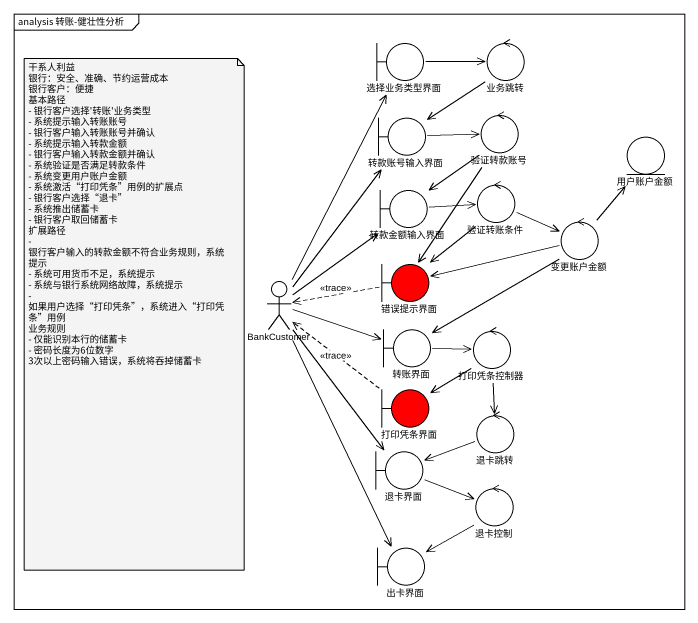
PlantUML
@startuml
mainframe analysis 转账-健壮性分析
boundary 选择业务类型界面
control 业务跳转
boundary 转款账号输入界面
control 验证转款账号
entity 用户账户金额
boundary 转款金额输入界面
control 验证转账条件
control 变更账户金额
actor BankCustomer
boundary 错误提示界面 #FF0000
boundary 转账界面
control 打印凭条控制器
boundary 打印凭条界面 #FF0000
control 退卡跳转
boundary 退卡界面
control 退卡控制
boundary 出卡界面
选择业务类型界面 -right-> 业务跳转
业务跳转 --> 转款账号输入界面
转款账号输入界面 -right-> 验证转款账号
验证转款账号 --> 转款金额输入界面
验证转款账号 --> 错误提示界面
转款金额输入界面 -right-> 验证转账条件
验证转账条件 -right-> 变更账户金额
验证转账条件 --> 错误提示界面
变更账户金额 -up-> 用户账户金额
变更账户金额 -left-> 错误提示界面
变更账户金额 --> 转账界面
BankCustomer -up-> 选择业务类型界面
BankCustomer -up-> 转款账号输入界面
BankCustomer -up-> 转款金额输入界面
BankCustomer -right-> 转账界面
BankCustomer --> 退卡界面
BankCustomer --> 出卡界面
错误提示界面 .left.> BankCustomer : <<trace>>
转账界面 -right-> 打印凭条控制器
打印凭条控制器 --> 打印凭条界面
打印凭条控制器 --> 退卡跳转
打印凭条界面 .up.> BankCustomer : <<trace>>
退卡跳转 -left-> 退卡界面
退卡界面 -right-> 退卡控制
退卡控制 --> 出卡界面
note as N1
  干系人利益
  银行：安全、准确、节约运营成本
  银行客户：便捷
  基本路径
  - 银行客户选择'转账'业务类型
  - 系统提示输入转账账号
  - 银行客户输入转账账号并确认
  - 系统提示输入转款金额
  - 银行客户输入转款金额并确认
  - 系统验证是否满足转款条件
  - 系统变更用户账户金额
  - 系统激活“打印凭条”用例的扩展点
  - 银行客户选择“退卡”
  - 系统推出储蓄卡
  - 银行客户取回储蓄卡
  扩展路径
  - 银行客户输入的转款金额不符合业务规则，系统提示
  - 系统可用货币不足，系统提示
  - 系统与银行系统网络故障，系统提示
  - 如果用户选择“打印凭条”，系统进入“打印凭条”用例
  业务规则
  - 仅能识别本行的储蓄卡
  - 密码长度为6位数字
  3次以上密码输入错误，系统将吞掉储蓄卡
end note
@enduml
